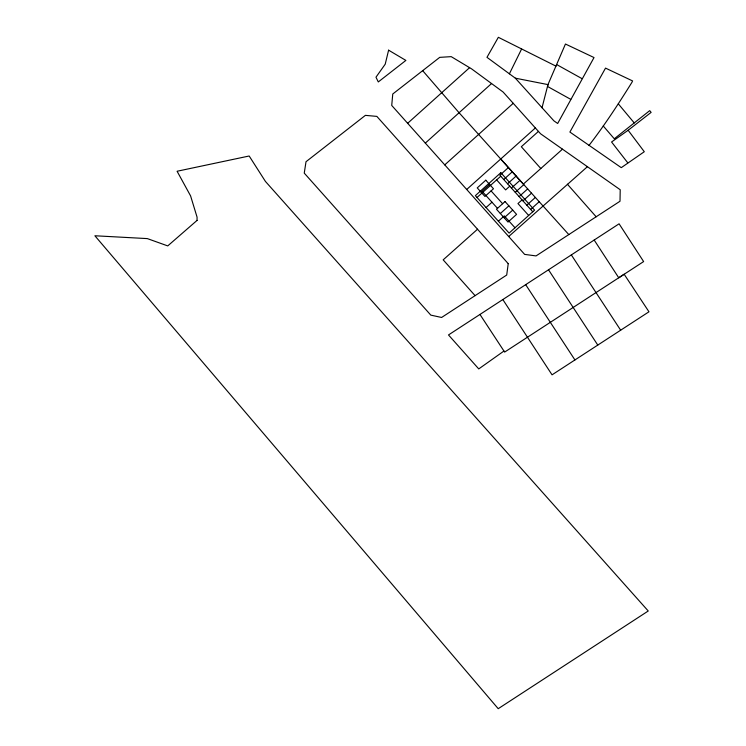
<?xml version="1.0" encoding="UTF-8"?>
<svg xmlns="http://www.w3.org/2000/svg" width="746" height="746" viewBox="0 0 746 746"><rect width="100%" height="100%" fill="white"/><g stroke="black" fill="none" stroke-linecap="round" stroke-linejoin="round"><path stroke-width="1.12" d="M542.034 107.722L547.965 84.606L565.449 44.023L594.021 57.554L557.672 123.482L553.924 120.861L515.327 78.171L486.97 57.33L498.347 37.3L556.031 66.17M509.397 73.807L521.594 49.022M588.995 145.433C604.558 125.319 618.415 103.936 631.899 82.396L632.589 80.932L605.528 68.11L569.897 132.051L621.269 167.663L644.292 151.727L628.141 130.27L611.571 141.992L627.768 162.833M513.239 103.312L444.756 164.875M491.558 83.543L425.332 143.101M481.086 192.17L489.628 184.476M508.427 167.533L499.885 175.235L532.756 211.771M503.737 179.506L512.278 171.804M507.578 183.777L516.12 176.075M486.075 207.537L491.978 202.222M509.723 186.22L505.639 189.904L496.631 179.898M511.43 188.048L519.971 180.346M515.281 192.319L523.823 184.616M500.342 213.524L508.884 205.831M519.132 196.59L527.674 188.887M498.393 221.208L504.296 215.883L515.01 227.772M522.041 199.891L517.966 203.565L528.672 215.454M504.184 217.795L512.726 210.102M522.983 200.861L531.525 193.158M526.835 205.131L535.376 197.429M530.676 209.402L539.218 201.7M407.652 123.295L469.588 67.672M466.707 189.475L391.725 105.447L392.76 93.996L439.73 57.358L451.209 56.64L471.519 68.828L503.121 92.038L540.589 133.786L620.215 189.745L620.01 201.243L536.057 255.915L524.643 254.395L466.707 189.475L535.367 127.967M538.444 131.399L521.314 146.729L540.813 168.512M477.002 197.485L500.725 176.233M562.484 149.172L523.338 184.113L459.116 112.786L422.665 70.665M477.524 229.236L443.18 259.85L475.081 295.64M508.688 236.538L587.419 166.694M628.141 130.27L651.118 112.394L649.701 110.65L614.284 138.784L603.253 125.99M503.951 351.049L478.755 368.916L448.495 334.945L619.087 223.809L643.63 261.576L504.641 352.084L479.958 314.448M515.327 78.171L547.965 84.606L547.499 86.443L570.765 99.358M556.693 64.585L582.029 78.647M500.725 158.991L568.806 234.589M491.073 190.911L502.627 203.723M482.923 192.179L497.498 208.348M567.408 184.225L596.157 216.778M634.24 122.931L618.331 103.871M620.663 330.198L571.333 254.908M597.779 345.081L548.515 269.782M574.924 359.945L525.678 284.655M502.823 299.547L552.049 374.837L648.964 311.791L624.15 274.248L618.742 277.792L594.18 240.035M508.222 263.646L506.711 275.032L441.604 317.47L430.806 315.12L304.256 173.119L306.009 161.723L365.391 115.36L376.851 116.395L508.222 263.646M388.601 50.178L385.216 64.184L375.975 77.202L378.297 81.939L405.88 60.417L388.601 50.178M485.786 180.196L477.235 187.899L484.937 196.44L493.479 188.747L485.786 180.196M500.836 172.699L475.361 195.657L509.098 233.088L534.574 210.13L500.836 172.699M505.033 201.56L496.491 209.253L508.035 222.066L516.577 214.372L505.033 201.56M197.056 220.406L167.747 245.91L147.326 238.599L94.882 235.764L498.216 708.7L648.246 610.993L265.436 181.437L249.173 155.998L177.091 171.254L190.594 195.909L197.056 217.114L197.056 220.406"/></g></svg>
